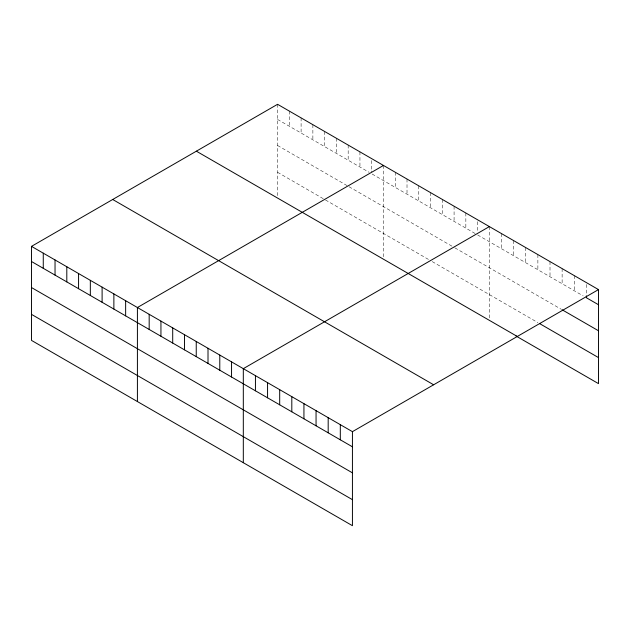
<?xml version="1.0" encoding="UTF-8"?>
<svg xmlns="http://www.w3.org/2000/svg" width="630" height="630" viewBox="0 0 630 630"><rect width="100%" height="100%" fill="white"/><g stroke="black" fill="none" stroke-linecap="round" stroke-linejoin="round"><path stroke-width="0.47" stroke-dasharray="3.15 2.36" d="M277.57 119.448L369.188 172.344M475.091 233.486L371.708 173.801L371.708 170.958M477.619 234.943L583.144 295.872M277.57 145.483L348.177 186.244M349.012 186.732L454.08 247.393M454.923 247.873L561.322 309.306M277.57 172.305L324.639 199.482M325.482 199.97L428.865 259.655M432.227 261.6L537.878 322.591M586.372 284.484L586.372 294.895M574.253 275.593L574.253 290.737M562.125 268.593L562.125 283.736M550.006 261.592L550.006 276.735M537.878 254.591L537.878 269.734M525.759 247.598L525.759 262.734M513.631 240.597L513.631 255.741M501.504 233.596L501.504 248.74M489.384 226.595L489.384 318.772M477.619 221.697L477.619 231.155M465.846 213.011L465.846 228.147M454.08 206.215L454.08 221.358M442.315 199.419L442.315 214.562M430.55 192.623L430.55 207.766M418.777 185.834L418.777 200.978M407.012 179.038L407.012 194.182M395.246 172.242L395.246 187.386M383.473 165.454L383.473 257.623M371.708 160.548L371.708 170.013M359.943 151.862L359.943 167.005M348.177 145.065L348.177 160.209M336.404 138.277L336.404 153.421M324.639 131.481L324.639 146.625M312.874 124.685L312.874 139.828M301.101 117.897L301.101 133.032M289.335 111.101L289.335 126.244M277.57 104.304L277.57 196.481"/><path stroke-width="0.94" d="M31.5 246.369L352.43 431.66L352.43 525.696L31.5 340.405L31.5 246.369L277.57 104.304L598.5 289.595L598.5 383.631L516.057 336.026M383.473 165.454L137.411 307.519L137.411 401.554M489.384 226.595L243.314 368.66L243.314 462.696M352.43 431.66L598.5 289.595M598.5 304.739L586.372 297.738L586.372 295.84M562.125 309.771L598.5 330.774M539.493 323.529L598.5 357.596M196.363 151.184L517.301 336.475M112.699 199.489L433.637 384.78M31.5 261.513L352.43 446.804M31.5 287.548L352.43 472.839M31.5 314.37L352.43 499.661M340.31 424.659L340.31 439.803M328.183 417.659L328.183 432.802M316.055 410.658L316.055 425.801M303.936 403.665L303.936 418.8M291.808 396.664L291.808 411.799M279.689 389.663L279.689 404.806M267.561 382.662L267.561 397.806M255.441 375.661L255.441 390.805M231.549 361.872L231.549 377.008M219.783 355.076L219.783 370.219M208.01 348.28L208.01 363.423M196.245 341.484L196.245 356.627M184.48 334.695L184.48 349.831M172.707 327.899L172.707 343.043M160.941 321.103L160.941 336.247M149.176 314.315L149.176 329.451M125.638 300.723L125.638 315.866M113.872 293.926L113.872 309.07M102.107 287.138L102.107 302.274M90.334 280.342L90.334 295.486M78.569 273.546L78.569 288.69M66.804 266.758L66.804 281.893M55.038 259.962L55.038 275.105M43.265 253.166L43.265 268.309"/></g></svg>
